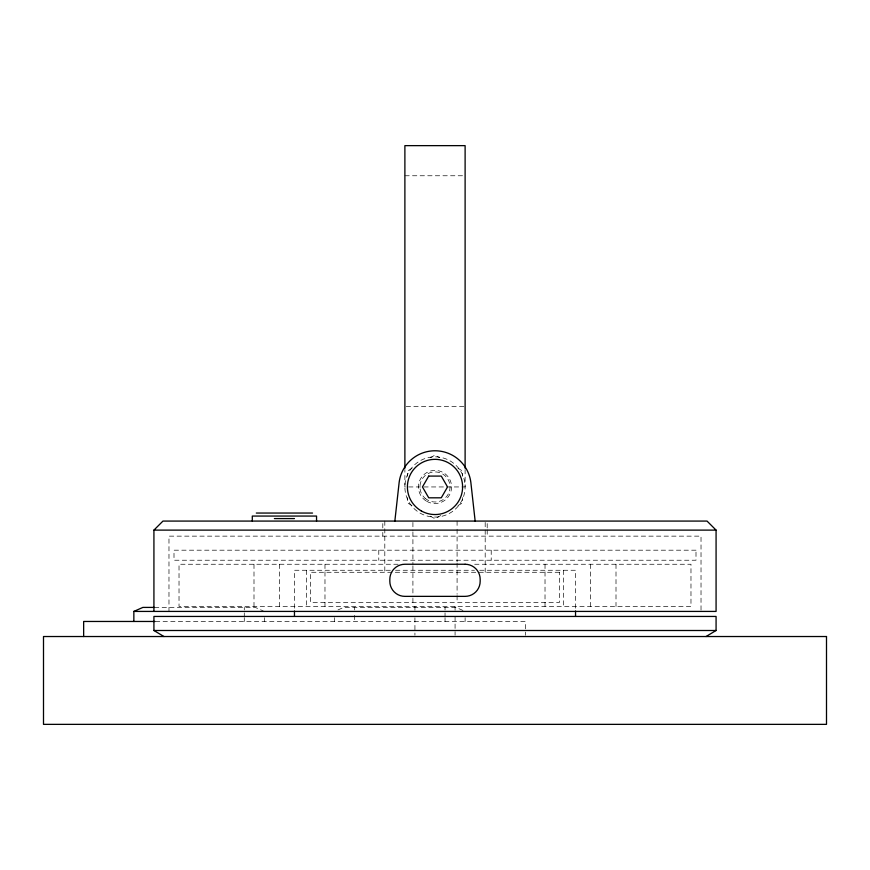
<?xml version="1.0" encoding="UTF-8"?>
<svg xmlns="http://www.w3.org/2000/svg" width="870" height="870" viewBox="0 0 870 870"><rect width="100%" height="100%" fill="white"/><g stroke="black" fill="none" stroke-linecap="round" stroke-linejoin="round"><path stroke-width="0.65" stroke-dasharray="4.35 3.26" d="M411.999 468.354L407.399 471.018L407.399 476.325M430.4 457.729L435 455.075L439.6 457.729M440.753 515.497L435 518.824L429.247 515.497M458.001 505.546L462.601 502.882L462.601 497.575M338.006 609.924L343.65 607.412L456.076 607.412L463.982 610.925M404.887 175.762L463.775 175.762M406.225 406.638L465.113 406.638M398.134 564.249L179.024 564.249L179.024 606.412L690.976 606.412L690.976 564.249L471.866 564.249M390.304 570.263L294.462 570.263L294.462 609.652M395.546 570.263L474.454 570.263M479.696 570.263L575.538 570.263L575.538 609.652M154.501 607.412L255.312 607.412L263.218 610.925M155.458 621.463L525.349 621.463L525.349 635.263M458.001 468.354L462.601 471.018L462.601 476.325M411.999 505.546L407.399 502.882L407.399 497.575M701.024 610.077L701.024 536.137L168.976 536.137L168.976 611.425M616.004 564.249L616.004 606.412M590.404 564.249L590.404 606.412M563.488 570.263L563.488 606.412M545.022 564.249L545.022 606.412M491.213 550.188L491.213 560.226M487.2 523.588L487.2 528.612M487.2 529.863L487.2 536.137M485.188 522.424L485.188 572.275M465.113 469.528L465.113 486.95A30.113 30.113 0 0 1 419.938 513.028A30.113 30.113 0 0 1 419.938 460.872A30.113 30.113 0 0 1 465.113 486.95L404.887 486.95L404.887 469.528M465.113 617.7L465.113 621.463M457.087 521.076L457.087 527.851M457.087 529.21L457.087 561.737M457.087 563.086L457.087 594.264M457.087 595.613L457.087 602.388M455.075 606.412L455.075 610.174M455.075 616.449L455.075 635.187M445.038 607.412L445.038 609.968M445.038 612.871L445.038 616.558M445.038 617.635L445.038 621.463M414.925 606.412L414.925 610.174M414.925 617.787L414.925 635.187M412.913 522.435L412.913 530.569M412.913 531.918L412.913 564.445M412.913 565.804L412.913 596.972M412.913 598.321L412.913 602.388M384.812 521.076L384.812 572.275M382.8 523.588L382.8 531.113M382.8 532.375L382.8 536.137M378.787 550.188L378.787 560.226M354.688 607.412L354.688 609.968M354.688 615.329L354.688 621.463M334.613 617.7L334.613 621.463M324.978 564.249L324.978 606.412M306.512 570.263L306.512 606.412M279.596 564.249L279.596 606.412M264.349 617.7L264.349 621.463M253.996 564.249L253.996 606.412M244.274 607.412L244.274 609.968M244.274 612.871L244.274 616.558M244.274 617.635L244.274 621.463M696 550.188L174 550.188L174 560.226L696 560.226L696 550.188M559.475 572.275L310.525 572.275L310.525 602.388L559.475 602.388L559.475 572.275M425.071 498.271A15.062 15.062 0 0 0 449.768 489.886A15.062 15.062 0 0 0 430.161 472.693A15.062 15.062 0 0 0 425.071 498.271M426.713 501.294A16.563 16.563 0 0 0 451.563 486.95A16.563 16.563 0 0 0 426.713 472.606A16.563 16.563 0 0 0 426.713 501.294"/><path stroke-width="1.3" d="M394.849 521.076L399.167 482.23A36.138 36.138 0 0 1 470.833 482.23L475.15 521.076M153.925 611.425L153.925 530.113L162.962 521.076L707.038 521.076L716.075 530.113L716.075 611.425L133.849 611.425L133.849 621.463M706.038 636.525L716.075 630.5L716.075 616.449L153.925 616.449L153.925 630.5L163.962 636.525M133.849 611.425L142.876 607.412L154.501 607.412M256.313 513.05L312.526 513.05M274.387 518.574L294.462 518.574M153.925 530.113L716.075 530.113M155.067 621.463L83.65 621.463L83.65 636.525M153.925 630.5L716.075 630.5M575.538 611.012L575.538 616.449M465.113 468.19L465.113 145.638L404.887 145.638L404.887 468.19M316.549 521.076L316.549 516.062L252.3 516.062L252.3 521.076M294.462 611.012L294.462 616.449M428.725 476.086L422.45 486.95L428.725 497.814L441.275 497.814L447.55 486.95L441.275 476.086L428.725 476.086M465.113 564.249L404.887 564.249A15.062 15.062 0 0 0 389.825 579.3L389.825 581.312A15.062 15.062 0 0 0 404.887 596.363L465.113 596.363A15.062 15.062 0 0 0 480.175 581.312L480.175 579.3A15.062 15.062 0 0 0 465.113 564.249M826.5 636.525L43.5 636.525L43.5 724.362L826.5 724.362L826.5 636.525M421.2 510.853A27.601 27.601 0 0 0 462.601 486.95A27.601 27.601 0 0 0 421.2 463.047A27.601 27.601 0 0 0 421.2 510.853"/></g></svg>
